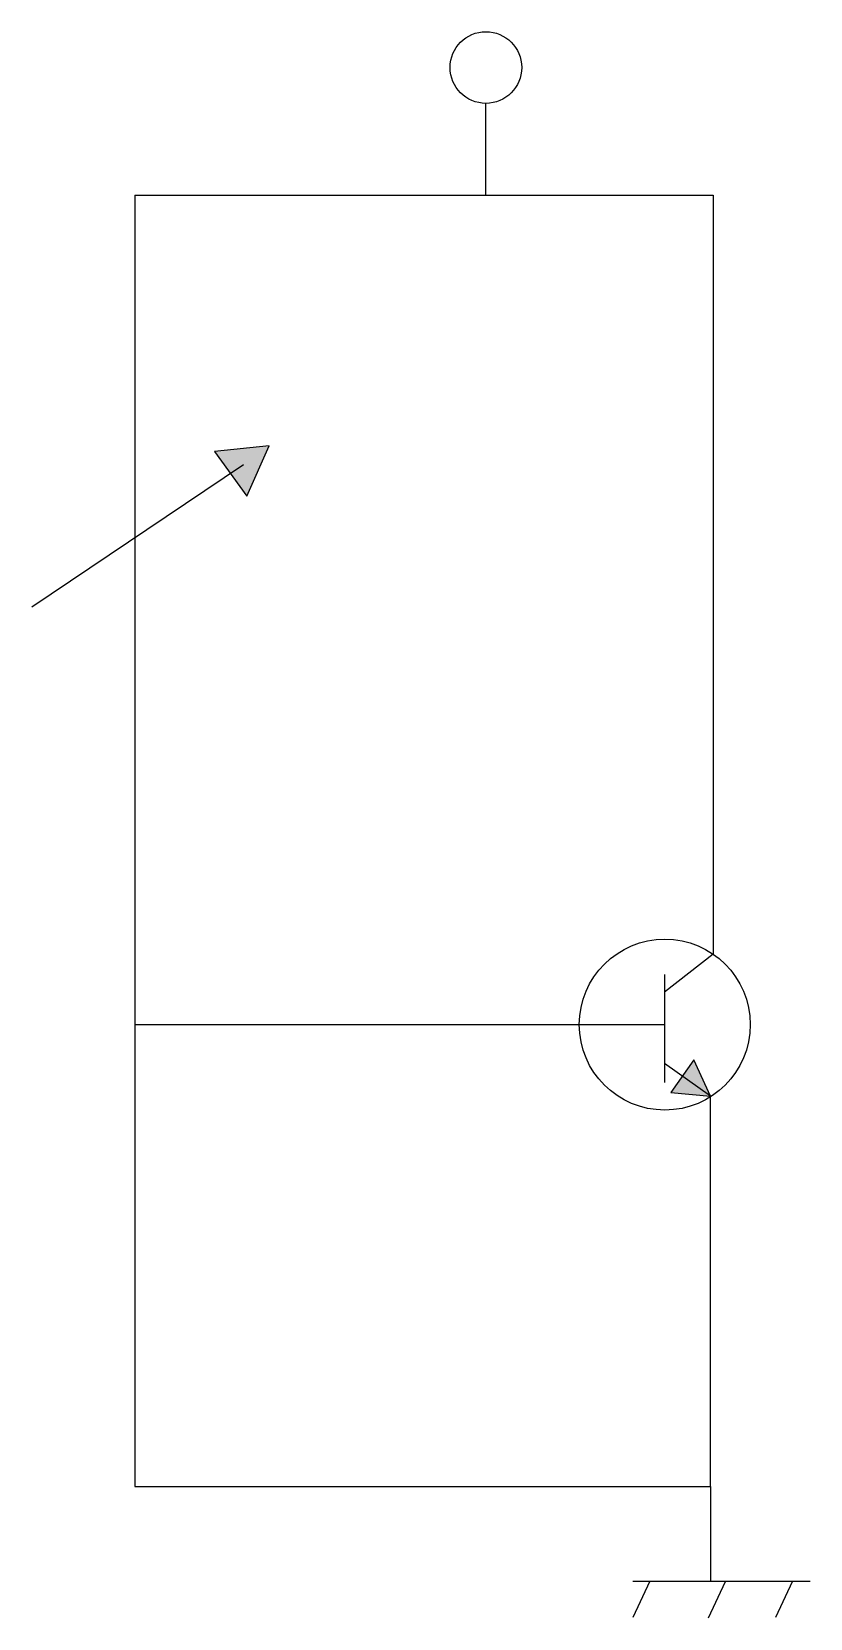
# Model space of a CAD drawing. Header units: inches. Extents: x 51.1 to 60.1, y 15.5 to 33.7.
import ezdxf

# ---------------------------------------------------------------- set-up
doc = ezdxf.new("R2010")
doc.units = ezdxf.units.IN
doc.header["$MEASUREMENT"] = 0
doc.linetypes.add('ZIGZAG', pattern='A,0.0001,-0.2,[131,ltypeshp.shx,S=0.2,R=0,X=-0.2,Y=0],-0.4,[131,ltypeshp.shx,S=0.2,R=180,X=0.2,Y=0],-0.2', length=0.8001)

msp = doc.modelspace()

# ---------------------------------------------------------------- hatches: boundary and pattern name
h = msp.add_hatch(color=256)
h.dxf.hatch_style = 1
h.paths.add_polyline_path([(53.869, 28.939), (53.241, 28.874), (53.611, 28.363)])
h = msp.add_hatch(color=256)
h.dxf.hatch_style = 1
h.paths.add_polyline_path([(58.734, 21.908), (58.601, 21.722), (58.922, 21.492)])
h.paths.add_polyline_path([(58.601, 21.722), (58.468, 21.537), (58.922, 21.492)])

# ---------------------------------------------------------------- linework, layer by layer
for p, q in [((56.351, 31.809), (56.351, 32.86)), ((52.329, 31.809), (52.329, 28.725)), ((52.329, 31.809), (56.351, 31.809)), ((56.351, 31.809), (56.351, 31.809)), ((56.351, 31.809), (58.956, 31.809)), ((58.956, 31.809), (58.956, 28.463)), ((51.147, 27.095), (53.574, 28.725)), ((52.329, 26.816), (52.329, 25.886)), ((58.956, 26.35), (58.956, 23.119)), ((52.329, 24.026), (52.329, 22.313)), ((58.956, 23.119), (58.397, 22.685)), ((58.397, 22.888), (58.397, 21.649)), ((52.329, 22.313), (58.4, 22.313)), ((52.329, 22.313), (52.329, 20.697)), ((58.922, 21.492), (58.397, 21.868)), ((58.922, 17.026), (58.922, 21.492)), ((52.329, 18.641), (52.329, 17.026)), ((52.329, 17.026), (57.617, 17.026)), ((57.617, 17.026), (58.922, 17.026)), ((58.922, 17.026), (58.922, 15.95)), ((58.034, 15.941), (59.785, 15.941)), ((58.034, 15.941), (58.034, 15.941)), ((58.034, 15.941), (58.034, 15.941)), ((58.23, 15.941), (58.034, 15.525)), ((59.093, 15.933), (58.897, 15.517)), ((59.093, 15.933), (58.897, 15.517)), ((59.093, 15.933), (58.897, 15.517)), ((59.865, 15.941), (59.669, 15.525)), ((59.785, 15.941), (59.865, 15.941)), ((59.865, 15.941), (60.067, 15.941))]:
    msp.add_line(p, q)
at = {"linetype": 'ZIGZAG'}
for p, q in [((52.329, 28.725), (52.329, 26.816)), ((58.956, 28.463), (58.956, 26.35)), ((52.329, 25.886), (52.329, 24.026)), ((52.329, 20.697), (52.329, 18.641))]:
    msp.add_line(p, q, dxfattribs=at)
for points in [[(53.869, 28.939), (53.241, 28.874), (53.611, 28.363)], [(58.922, 21.492), (58.734, 21.908), (58.468, 21.537)]]:
    msp.add_lwpolyline(points, close=True)
for centre, radius in [((56.351, 33.269), 0.41), ((58.4, 22.313), 0.979)]:
    msp.add_circle(centre, radius)

doc.saveas('drawing.dxf')
